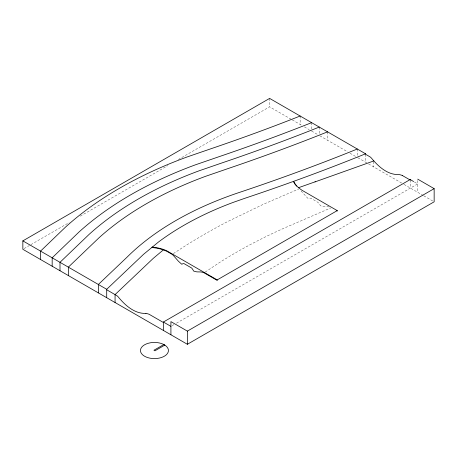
<?xml version="1.0" encoding="UTF-8"?>
<svg xmlns="http://www.w3.org/2000/svg" width="457" height="457" viewBox="0 0 457 457"><rect width="100%" height="100%" fill="white"/><g stroke="black" fill="none" stroke-linecap="round" stroke-linejoin="round"><path stroke-width="0.34" stroke-dasharray="2.29 1.71" d="M205.21 272.075L218.897 262.929A499.844 288.584 0 0 1 254.023 242.65L263.306 237.92A485.437 280.261 0 0 1 292.429 224.536L330.714 207.986M173.357 253.612L182.634 247.545A636.675 367.582 0 0 1 227.375 221.714L263.466 204.233L298.667 189.038M24.084 248.585L30.253 245.021M30.87 244.666L69.121 222.582M80.226 216.172L167.833 165.588M178.321 159.533L269.63 106.818L291.6 119.505M172.152 325.652L174.003 324.584M176.471 323.162L417.698 183.891L414.225 181.886M292.212 119.86L301.357 125.138M304.373 126.88L309.206 129.668M311.617 131.062L318.095 134.798M319.86 135.82L347.583 151.827M350.011 153.226L357.294 157.431M357.882 157.774L367.931 163.572M368.519 163.914L403.4 184.051M404.017 184.405L423.182 195.47M423.793 195.825L434.15 201.805M301.072 190.946L307.475 197.938L308.138 198.487L309.143 198.172A5.501 3.176 60 0 1 311.514 198.612L317.078 201.823A5.221 3.01 60 0 1 319.449 204.182L320.477 205.776L321.779 206.198L328.046 206.787A24.501 14.144 60 0 1 329.223 207.015M417.698 180.498L417.698 192.306M410.175 180.024L410.175 187.964M373.837 161.595L373.837 166.982M365.566 154.266L365.566 162.206M357.294 149.016L357.294 156.031M327.555 131.845L327.555 140.259M319.272 127.063L319.272 134.078M311.617 122.647L311.617 128.96M300.146 116.021L300.146 124.435M269.63 98.404L269.63 106.818"/><path stroke-width="0.69" d="M106.71 297.713L106.71 289.298L143.555 254.309L158.339 242.13A296.153 170.981 0 0 1 233.95 202.12L245.089 198.212A1629.771 940.94 0 0 0 287.527 183.537L298.044 179.744A1632.998 942.802 0 0 0 360.082 156.014L365.566 153.792L365.566 154.266L370.25 156.991A12.596 7.272 60 0 1 371.404 158.071C378.202 166.377 387.53 175.054 398.99 174.568A24.015 13.864 60 0 1 402.194 175.431L402.611 175.597M163.349 249.905L153.272 258.359L115.067 294.594L115.067 302.534M417.698 179.138L434.15 188.638L434.15 201.805L187.37 344.281L22.85 249.293L22.85 240.879L269.63 98.404L365.566 153.792M217.195 279.907L217.195 280.381L204.028 272.8A23.804 13.744 60 0 0 200.84 271.949L196.87 271.881L193.745 271.121L192.294 268.83A2.211 1.28 60 0 0 191.272 267.791L184.297 263.769A4.381 2.531 60 0 0 183.131 263.609L181.755 264.249L178.419 261.227L173.671 255.817A12.299 7.101 60 0 0 172.249 254.458L167.119 251.476A29.934 17.28 0 0 0 163.749 250.042L162.549 249.631A29.934 17.28 0 0 0 152.05 247.551L152.05 247.077A29.934 17.28 0 0 1 162.549 249.156L163.749 249.568A29.934 17.28 0 0 1 167.119 250.996L217.195 279.907L337.226 210.608L337.226 211.083M163.395 330.44L163.395 322.025L410.175 179.55L413.648 181.555M163.806 344.538L153.946 350.233L154.934 350.805L164.8 345.109M170.918 334.781L170.918 321.619L187.37 331.119L434.15 188.638M315.004 181.897L373.837 160.927M357.294 149.016L353.501 150.553A1621.476 936.147 0 0 1 239.188 192.494A307.681 177.636 0 0 0 126.886 257.331L98.358 284.477L98.358 292.891M300.146 116.021L299.849 116.141A1532.795 884.952 0 0 1 211.431 148.582L186.627 157.134A396.385 228.848 0 0 0 65.637 226.986L40.564 251.11L40.564 259.525M311.617 122.647L308.863 123.744A1548.75 894.16 0 0 1 219.52 156.523L195.208 164.903A380.424 219.634 0 0 0 79.09 231.939L52.172 257.811L52.172 266.225M319.272 127.063L313.462 129.377A1568.55 905.591 0 0 1 222.982 162.578L199.281 170.741A360.619 208.203 0 0 0 89.206 234.292L59.993 262.324L59.993 270.738M327.555 131.845L319.974 134.866A1580.072 912.246 0 0 1 228.826 168.307L205.479 176.351A349.091 201.548 0 0 0 98.923 237.869L68.344 267.151L68.344 275.565M315.307 181.766L298.192 187.816M145.92 313.416C134.375 313.856 124.984 305.133 118.112 296.787A12.745 7.358 60 0 0 116.946 295.702L106.71 289.772M402.274 175.459L409.569 179.67M337.226 210.608L303.271 191.003A36.994 21.359 0 0 1 300.055 188.878L298.192 187.341A36.994 21.359 0 0 1 293.651 181.326L293.651 181.8A36.994 21.359 0 0 0 294.102 182.709M22.85 240.879L106.71 289.298M163.395 322.025L170.918 326.367M163.395 322.499L149.148 314.29A24.375 14.07 60 0 0 145.92 313.411M410.175 179.55L410.175 180.024M187.37 331.119L187.37 344.281M296.57 186.182A36.994 21.359 0 0 1 295.85 185.336M295.199 184.474A36.994 21.359 0 0 1 294.616 183.6M164.337 344.807L162.96 344.11A13.99 8.077 0 0 0 140.785 348.771A13.99 8.077 0 0 0 157.471 358.402A13.99 8.077 0 0 0 165.543 345.601L164.337 344.807"/></g></svg>
